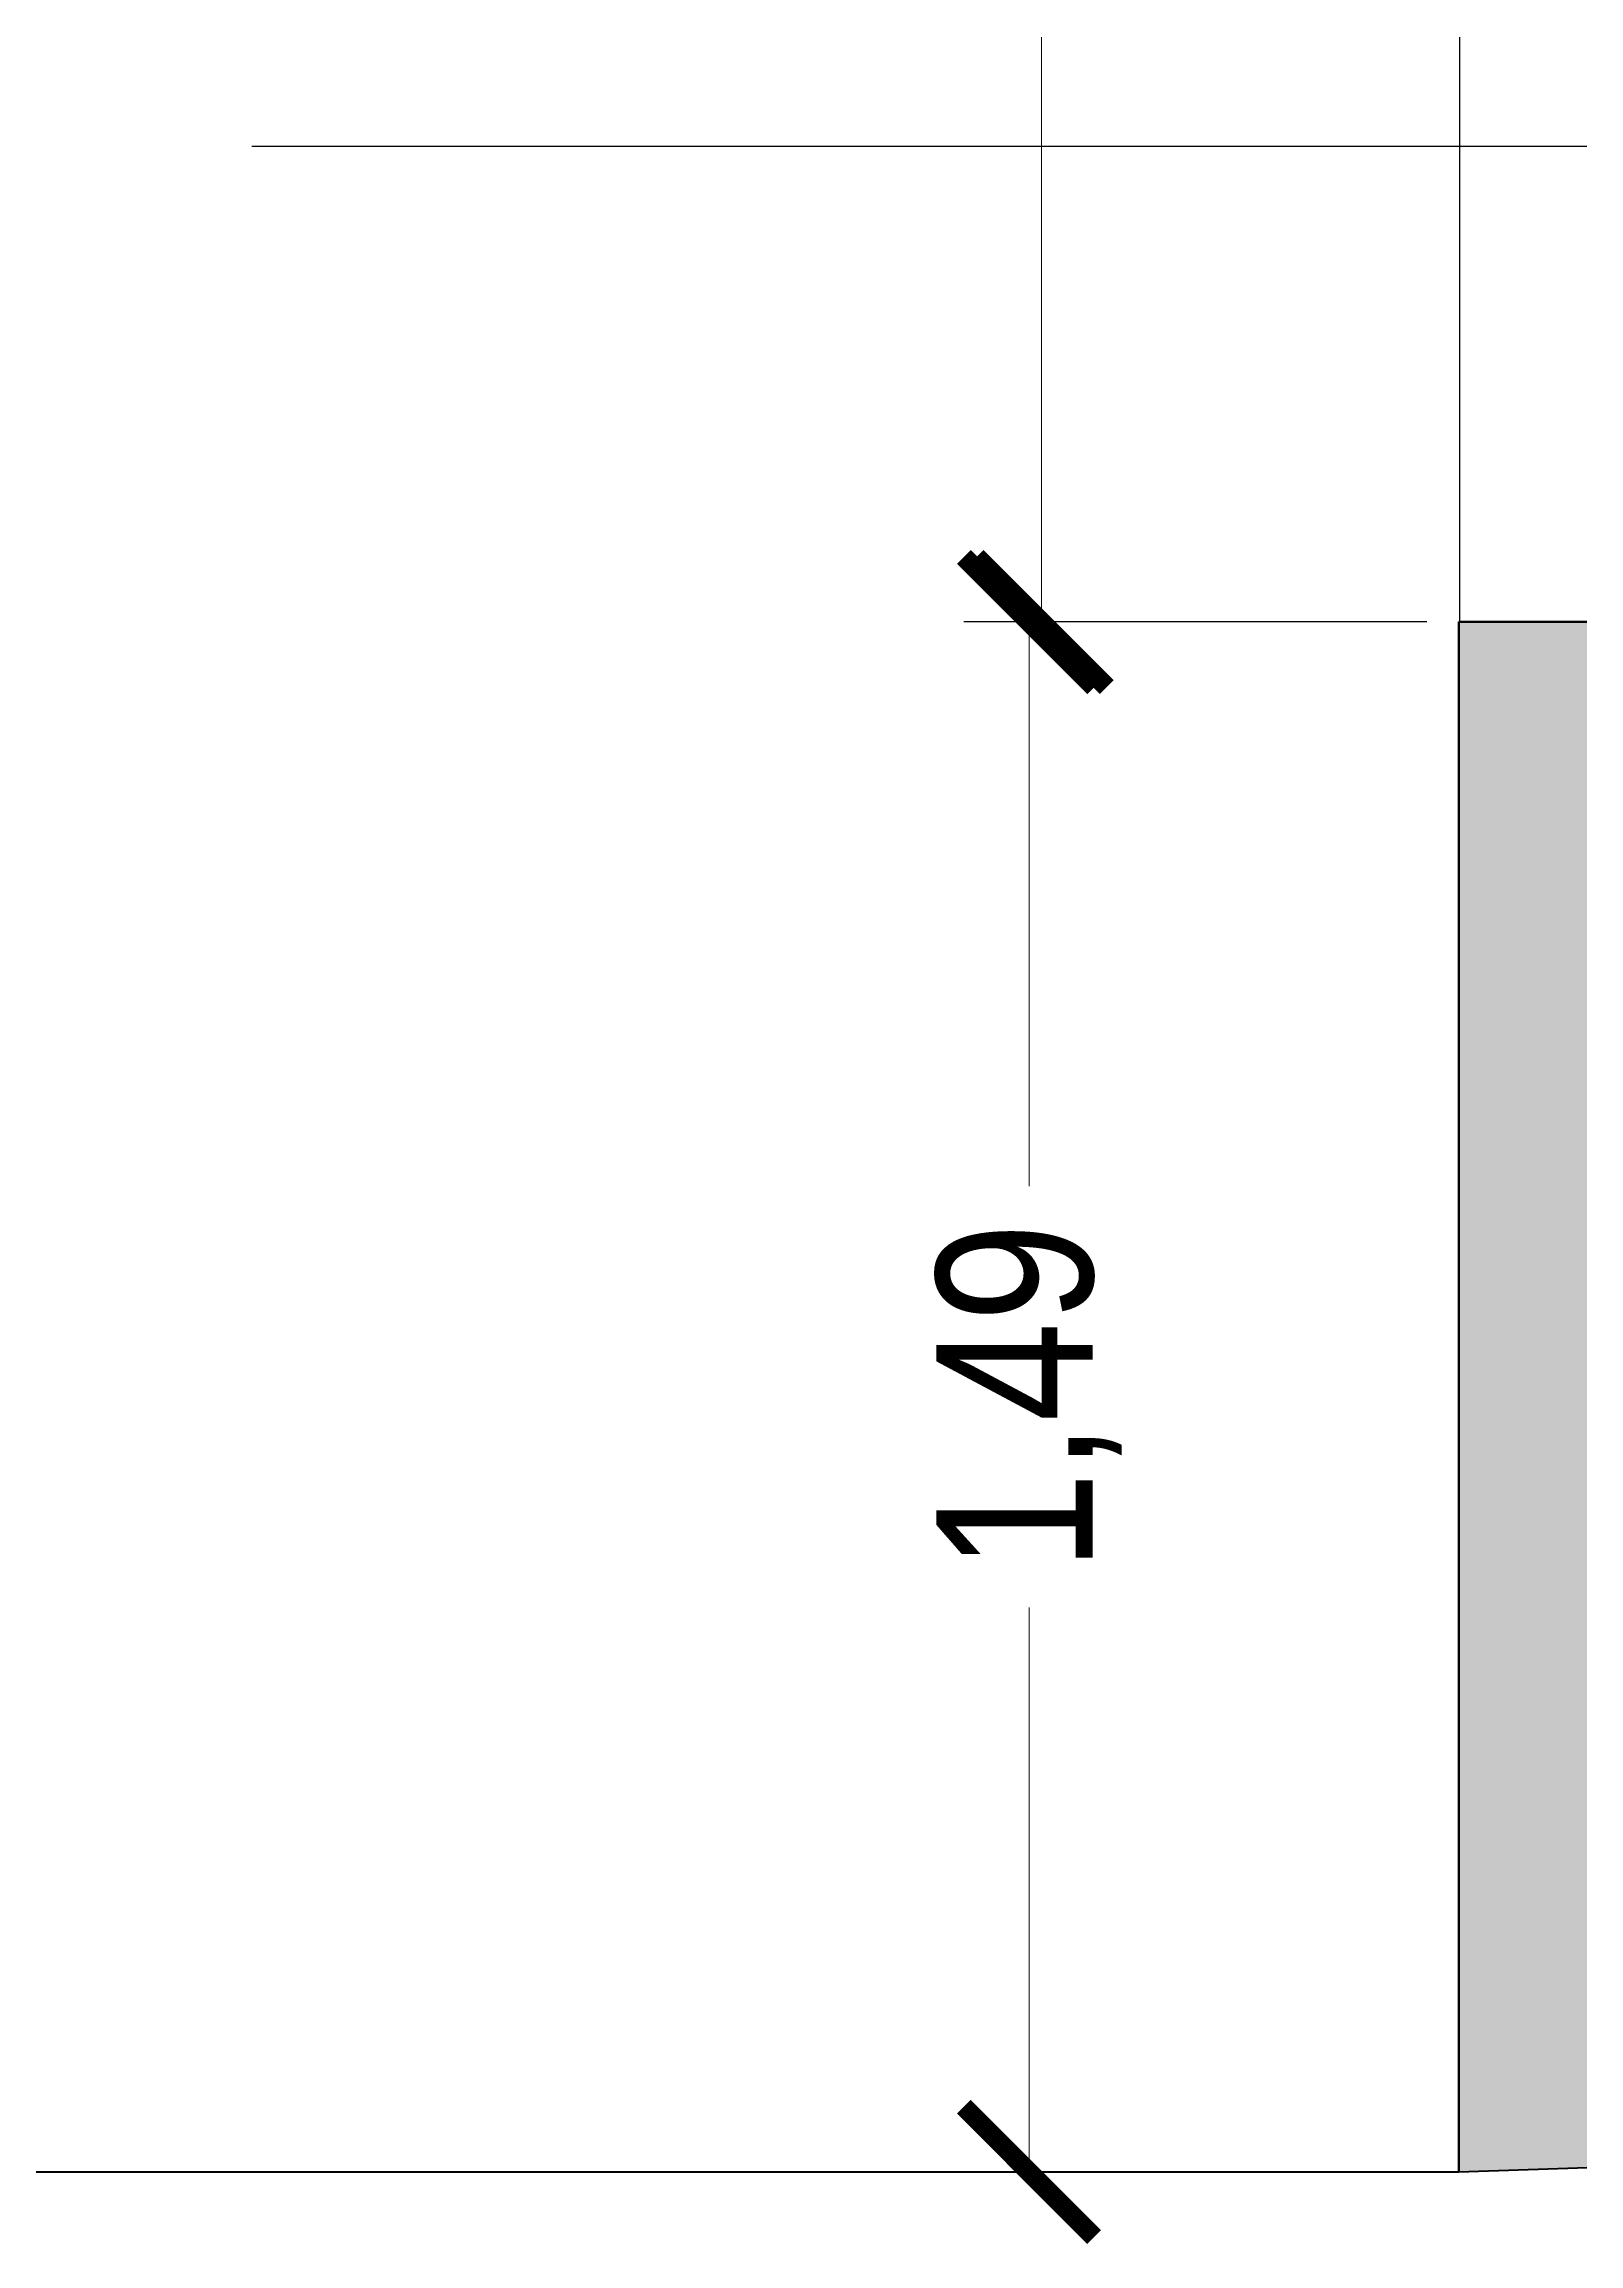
# Model space of a CAD drawing. Header units: millimetres. Extents: x 424 to 530, y 463 to 518.
# Drawn here: x 425.8 to 427.273, y 508.094 to 510.204 of the extents above; entities that cross this region are included whole.
import ezdxf

# ---------------------------------------------------------------- set-up
doc = ezdxf.new("R2010")
doc.units = ezdxf.units.MM
doc.header["$PDMODE"] = 3
doc.layers.add('COTAS', color=7, linetype='Continuous', lineweight=13)
doc.styles.get("Standard").update_dxf_attribs({"font": 'technic_.ttf', "height": 0.15})
doc.dimstyles.new('ISO-25', dxfattribs={"dimscale": 0.05, "dimtxt": 0.15, "dimasz": 2.5, "dimexe": 1.25, "dimexo": 0.625, "dimtad": 0, "dimtxsty": 'Standard', "dimblk": 'ARCHTICK', "dimcen": 2.5, "dimclrd": 256, "dimclrt": 256, "dimadec": 0, "dimazin": 0, "dimtfac": 1, "dimtmove": 0, "dimatfit": 3, "dimfxl": 1, "dimlwd": -1, "dimarcsym": 0})

# ---------------------------------------------------------------- blocks, each defined once
blk = doc.blocks.new('_ArchTick')
at = {"color": 0, "linetype": 'ByBlock', "const_width": 0.15}
blk.add_lwpolyline([(-0.5, -0.5), (0.5, 0.5)], dxfattribs=at)
blk = doc.blocks.new('*D67')
at = {"layer": 'COTAS', "color": 0, "lineweight": -2, "transparency": 16777216}
for p, q in [((427.127, 514.9402), (426.6948, 514.9402)), ((427.127, 509.6496), (426.6948, 509.6496))]:
    blk.add_line(p, q, dxfattribs=at)
at = {"layer": 'COTAS', "transparency": 16777216}
for p, q in [((426.7573, 514.9402), (426.7573, 512.5281)), ((426.7573, 509.6496), (426.7573, 512.0617))]:
    blk.add_line(p, q, dxfattribs=at)
at = {"layer": 'Defpoints', "color": 0, "transparency": 16777216}
for p in [(427.1582, 514.9402), (426.7573, 509.6496), (427.1582, 509.6496)]:
    blk.add_point(p, dxfattribs=at)
at = {"layer": 'COTAS', "transparency": 16777216, "xscale": 0.125, "yscale": 0.125, "zscale": 0.125}
for p, rotation in [((426.7573, 514.9402), 90), ((426.7573, 509.6496), 270)]:
    blk.add_blockref('_ArchTick', p, dxfattribs=dict(at, rotation=rotation))
at = {"layer": 'COTAS', "transparency": 16777216, "insert": (426.7573, 512.2949), "char_height": 0.15, "attachment_point": 5, "rotation": 90}
blk.add_mtext('5,29', dxfattribs=at)
blk = doc.blocks.new('*D68')
at = {"layer": 'COTAS', "color": 0, "lineweight": -2, "transparency": 16777216}
for p, q in [((427.127, 509.6496), (426.6827, 509.6496)), ((427.1263, 508.163), (426.6827, 508.163))]:
    blk.add_line(p, q, dxfattribs=at)
at = {"layer": 'COTAS', "transparency": 16777216}
for p, q in [((426.7452, 509.6496), (426.7452, 509.1084)), ((426.7452, 508.163), (426.7452, 508.7042))]:
    blk.add_line(p, q, dxfattribs=at)
at = {"layer": 'Defpoints', "color": 0, "transparency": 16777216}
for p in [(427.1582, 509.6496), (426.7452, 508.163), (427.1575, 508.163)]:
    blk.add_point(p, dxfattribs=at)
at = {"layer": 'COTAS', "transparency": 16777216, "xscale": 0.125, "yscale": 0.125, "zscale": 0.125}
for p, rotation in [((426.7452, 509.6496), 90), ((426.7452, 508.163), 270)]:
    blk.add_blockref('_ArchTick', p, dxfattribs=dict(at, rotation=rotation))
at = {"layer": 'COTAS', "transparency": 16777216, "insert": (426.7452, 508.9063), "char_height": 0.15, "attachment_point": 5, "rotation": 90}
blk.add_mtext('1,49', dxfattribs=at)

msp = doc.modelspace()

# ---------------------------------------------------------------- hatches: boundary and pattern name
at = {"lineweight": 9}
h = msp.add_hatch(dxfattribs=at)
h.set_pattern_fill('ANSI38', color=57, scale=0.02)
h.set_pattern_definition([(45, (0, -0.000606), (-0.0449012806, 0.0449012806), []), (135, (0, -0.000606), (-0.134703842, 0.0449012806), [0.15875, -0.09525])])
h.paths.add_polyline_path([(449.3282, 508.9211), (449.3282, 509.6454), (432.9575, 509.6461), (432.9575, 509.6496), (427.1576, 509.6496), (427.1575, 508.163), (427.1575, 508.163)])

# ---------------------------------------------------------------- linework, layer by layer
at = {"lineweight": 30}
msp.add_line((427.1582, 514.8501), (427.1582, 509.6496), dxfattribs=at)
at = {"color": 20}
msp.add_line((454.2278, 510.1057), (425.9993, 510.1057), dxfattribs=at)
at = {"lineweight": 60}
for q in [(427.1575, 508.163), (449.3282, 509.6496)]:
    msp.add_line((427.1576, 509.6496), q, dxfattribs=at)
at = {"color": 5, "lineweight": 40}
msp.add_lwpolyline([(424.3271, 508.163), (427.1575, 508.163), (449.3282, 508.9211), (452.1575, 509.0811)], dxfattribs=at)

# ---------------------------------------------------------------- dimensions: what is measured, and where the dimension line sits
at = {"layer": 'COTAS'}
for base, p1, p2, picture, middle in [((426.7573, 509.6496), (427.1582, 514.9402), (427.1582, 509.6496), '*D67', (426.7573, 512.2949)), ((426.7452, 508.163), (427.1582, 509.6496), (427.1575, 508.163), '*D68', (426.7452, 508.9063))]:
    dim = msp.add_linear_dim(base=base, p1=p1, p2=p2, angle=90, dimstyle='ISO-25', dxfattribs=at)
    dim.commit()
    dim.dimension.update_dxf_attribs({"geometry": picture, "text_midpoint": middle})

doc.saveas('drawing.dxf')
